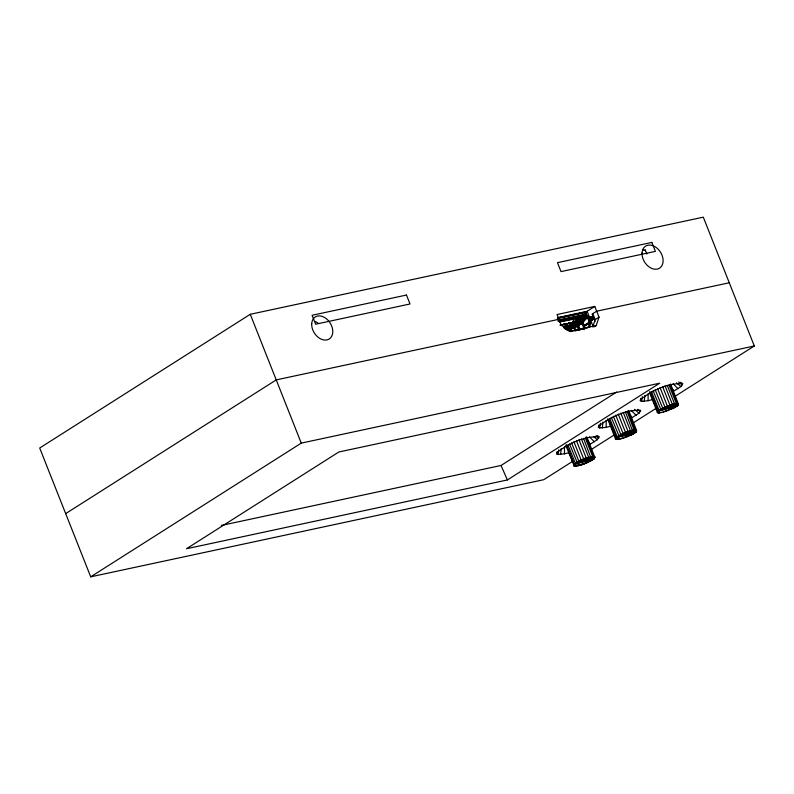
<?xml version="1.0" encoding="UTF-8"?>
<svg xmlns="http://www.w3.org/2000/svg" width="794" height="794" viewBox="0 0 794 794"><rect width="100%" height="100%" fill="white"/><g stroke="black" fill="none" stroke-linecap="round" stroke-linejoin="round"><path stroke-width="1.19" d="M588.046 441.246L590.339 444.114L597.277 439.707L599.004 436.809C584.255 436.055 568.425 443.588 556.852 452.649L556.703 453.85L557.993 454.476L564.455 453.84L564.484 446.933M629.771 414.746L632.074 417.614L639.001 413.208L640.738 410.309C625.99 409.555 610.149 417.088 598.577 426.15L598.428 427.351L599.718 427.976L606.179 427.341L606.209 420.433M671.694 388.117L673.987 390.995L680.924 386.589L682.661 383.691C667.913 382.926 652.072 390.469 640.5 399.531L640.351 400.732L641.641 401.347L648.103 400.722L648.132 393.814M568.851 330.532L577.228 325.153L575.958 321.878L560.217 325.093L576.007 321.848L576.97 325.381L569 330.453M565.824 445.374L574.102 465.83L580.086 465.224L587.272 462.594L589.535 460.947L589.525 461.542L594.17 458.575L593.366 455.627M673.153 407.848L670.9 409.486L670.801 408.95M578.975 439.707L586.28 458.148C583.927 461.274 576.365 460.877 573.744 465.205L575.074 466.068L574.102 465.83C574.906 460.619 589.198 456.61 594.676 456.739L594.418 458.039L594.676 456.739M607.638 418.815L615.509 438.903L616.094 438.824C618.715 434.824 625.851 434.596 628.094 431.599L620.789 413.148M649.452 392.266L657.323 412.354L657.908 412.275C660.529 408.275 667.665 408.047 669.908 405.049L662.603 386.599M587.729 327.604C590.984 324.746 586.746 320.2 591.679 319.754L592.8 318.007L592.473 319.684L592.731 319.257L592.562 317.411L591.421 316.568L590.349 317.163M592.731 319.257L592.8 318.007L592.245 319.863L588.711 321.143M578.35 329.917L577.427 325.957L587.232 317.411L586.508 316.558L559.492 322.017M583.302 328.676L584.096 326.036L582.895 323.009L574.658 327.644L577.427 325.957M569.05 330.413L577.208 325.193L576.007 321.848L577.208 325.193L568.266 330.661M651.497 391.809L659.189 410.677L676.647 406.399L678.344 403.918L674.513 403.739L664.816 407.034L657.71 411.153L657.482 412.582L658.702 412.959L655.755 406.816M585.109 316.578L586.3 313.541L584.612 312.201L557.249 318.066M577.188 324.746L575.799 321.788L560.524 325.272M571.531 442.794L578.975 461.503L590.815 457.612L583.58 438.397M560.633 454.466L561.189 448.63M602.368 427.966L602.914 422.13M644.281 401.347L644.837 395.501M591.996 317.074L592.523 317.62L591.143 316.578L587.53 318.156L587.232 317.411L577.159 323.813M594.299 458.346L591.48 460.49L594.299 458.346L591.58 459.855M633.414 433.792L631.339 434.983L633.394 433.296M673.153 408.434L677.927 405.238L678.304 403.63M557.993 454.476L558.718 449.801M599.718 427.976L600.453 423.301M641.641 401.347L642.366 396.672M565.149 328.766L567.174 327.485L566.777 325.868L564.008 326.463L566.777 325.868M565.318 329.163L568.355 327.227L567.958 325.619L567.075 325.808L569.844 325.212L570.241 326.82L566.191 329.401M566.35 329.788L571.422 326.572L571.025 324.954M567.392 330.423L574.489 325.917L574.092 324.299L573.208 324.488L575.978 323.892L576.384 325.51L577.307 325.014L569.129 330.254L577.307 325.014M591.093 316.935L591.659 316.995L592.245 319.863M585.367 438.089L592.661 456.54L592.523 457.324L590.815 457.612M556.703 453.85L557.14 451.548M598.428 427.351L598.865 425.048M640.351 400.732L640.788 398.429M624.015 437.732L631.419 434.655L623.905 437.484M573.893 441.692L581.198 460.133C583.262 459.835 598.19 453.255 593.019 459.508L575.809 463.845L573.744 465.205M609.693 418.369L617.375 437.236L634.833 432.958L636.49 430.189L628.729 410.587M586.19 436.908L593.753 457.294L588.791 457.672L581.406 438.943M628.233 432.313L630.605 431.112L623.221 412.384M670.047 405.754L672.419 404.563L665.035 385.834M630.555 431.579L636.252 430.963C636.907 427.678 619.161 433.852 615.4 438.417L615.668 439.132L618.119 439.479L615.509 438.903M577.228 325.153L576.474 325.371L577.139 324.915M589.605 327.555L590.766 322.572L590.121 320.836L588.84 321.054L587.659 318.076M592.721 326.92L595.192 319.595L599.023 317.163L594.775 306.424L557.021 314.523L561.269 325.262L569.764 331.197L596.195 325.54L599.023 317.163M574.102 465.83C575.61 461.949 582.548 461.909 583.719 459.091L576.414 440.64M573.854 465.691C574.032 462.426 600.016 452.52 593.019 459.508L594.17 458.575L575.561 463.785L567.879 444.918M592.721 456.828L594.438 457.513L593.942 458.714L579.302 461.82L575.332 463.617M632.629 431.063L625.394 411.838M672.369 405.029L674.443 404.503L674.513 403.739L667.208 385.288M636.093 431.38L633.294 433.931M677.927 405.238C674.662 407.957 679.733 404.196 676.816 405.724M657.908 412.275C658.534 409.059 666.414 406.925 669.997 405.317C671.526 405.029 678.939 401.913 678.046 404.93M586.3 313.541L584.612 312.201L586.051 312.757M634.337 430.775L627.171 411.54M674.443 404.503L676.151 404.215L676.289 403.431L668.985 384.991M591.996 319.982L592.344 319.476M616.094 438.824C618.576 434.854 631.399 428.968 636.619 431.092L635.756 432.154L617.623 437.296M675.108 407.382L677.798 405.466L678.344 403.918M565.12 327.952L565.705 326.225L564.286 326.533L564.554 327.188L565.963 326.88M566.767 327.594L569.03 326.225L568.772 325.57L567.363 325.868L567.621 326.533M569.03 326.225L566.638 328.418M570.688 325.868L570.429 325.212L571.839 324.915L572.097 325.57L569.834 326.939L571.422 326.572M572.097 325.57L568.167 328.895M573.754 325.212L573.496 324.557L574.906 324.25L575.164 324.905L572.901 326.284L574.489 325.917M575.164 324.905L571.233 328.24L569.814 328.537M635.567 430.735L628.004 410.349M676.151 404.215L677.381 404.186L677.58 403.402L670.275 384.951M582.131 322.9L577.675 325.729L587.232 317.411L582.012 323.039L584.176 329.669M582.27 322.811L587.232 317.411M572.891 325.471L576.196 322.036L569.923 325.818M634.992 432.79L636.113 431.787L635.001 432.273M589.525 461.542L593.237 459.101M567.521 328.637L569.06 327.505M570.588 327.972L572.137 326.85M636.113 431.787L633.453 433.564M570.132 329.292L577.278 324.617L576.176 322.017L560.217 325.093L575.789 321.858L569.695 325.689M581.823 323.714L583.55 322.592L581.337 324.061M675.079 396.295L754.3 345.986L703.295 217.169L250.259 314.295L39.7 448.014L90.705 576.831L543.741 479.705L572.931 461.165M65.674 513.619L276.233 379.899L558.907 319.297M90.705 576.831L301.263 443.121L754.3 345.986M557.626 317.62L587.113 311.288L594.775 306.424M564.127 326.761L564.891 326.274L565.288 327.882L564.107 328.14L563.71 326.523M567.194 326.106L569.844 325.212M569.467 325.669L578.171 320.3L577.407 318.434M578.151 318.652L580.225 318.831L578.171 320.3M569.755 326.235L576.196 322.036M572.911 324.557L570.142 325.143L572.911 324.557L573.308 326.165L567.224 330.036M575.739 322.821L586.041 316.409M576.196 322.85L586.27 316.449M576.434 322.959L586.508 316.558M573.01 325.411L575.213 324.379L573.328 324.786M575.65 323.754L586.726 316.717M575.213 324.379L575.978 323.892M576.861 323.317L586.935 316.915M577.03 323.555L587.103 317.153M583.997 325.57L589.158 322.285M584.066 325.808L589.237 322.523M584.096 326.036L589.267 322.761M578.002 329.967L579.67 328.914L578.757 325.828M584.096 326.265L589.267 322.979M584.047 326.473L589.217 323.188M594.279 326.751L596.195 325.54M221.347 525.439L501.044 465.473L616.71 392.018M507.376 479.953L659.745 383.184L338.839 451.994L186.471 548.753L507.376 479.953L501.044 465.473M590.647 449.91L614.625 434.685M633.384 422.775L656.32 408.205M569.129 329.996L577.258 324.954M576.98 326.8L578.836 325.649M677.798 405.466L659.437 410.746M574.806 466.058L584.86 463.597L591.599 460.341M566.33 444.66L574.251 464.5L577.357 462.872L569.487 443.896M673.233 408.106L675.267 407.014M675.228 407.243L668.27 410.002M589.605 317.471C588.175 318.215 587.927 314.176 585.664 314.593M573.586 464.966L573.695 465.453C579.024 467.15 584.731 463.269 589.605 461.205M672.449 408.473L669.213 409.903M584.741 463.359L579.938 465.195L575.7 465.651M574.925 330.671L576.275 330.522M626.635 436.978L629.106 435.946M584.821 463.527L587.292 462.505M576.94 462.594L581.317 460.401M668.369 410.25L663.288 411.699M665.719 410.935L668.449 410.429M592.066 319.615L590.498 316.766L592.562 317.411L591.699 316.617M590.925 457.404L588.791 457.672M663.407 411.937L665.948 411.342M621.474 438.248L623.211 437.98M580.464 464.55L582.409 464.49M578.012 465.741L582.201 464.282M655.159 389.685L662.93 408.712L678.284 404.781L678.265 404.196C670.99 404.176 663.099 407.481 657.621 412.245L657.73 412.721M621.116 435.261L636.252 430.963L635.756 432.154L621.116 435.261L613.345 416.245M594.001 456.788L594.656 457.89L578.975 461.503M583.828 459.359L586.419 458.684M648.103 400.722L652.837 399.511M606.179 427.341L610.914 426.14M564.455 453.84L569.189 452.64M658.196 412.811L663.566 412.086M616.223 439.132L619.628 439.171L624.134 437.891M617.514 439.102L621.593 438.487M577.486 465.353L579.789 465.046M558.42 318.017L583.669 312.608M557.954 318.325L585.327 312.459L586.309 313.948L558.212 319.972M729.269 282.773L596.661 311.198L592.066 314.116L595.043 321.63M558.182 320.627L586.27 314.603M558.053 321.233L586.141 315.208M558.996 321.51L585.912 315.744M559.859 321.699L585.605 316.171M576.613 319.337L578.508 318.94M575.67 319.545L578.876 319.119M576.047 319.724L579.957 318.999M567.174 327.485L568.355 327.227M570.906 331.435L580.285 329.47M582.071 329.044L587.669 327.843M578.29 329.947L583.888 328.756M662.93 408.712L677.57 405.605L678.066 404.404L677.381 404.186M575.789 321.858L560.385 325.183M657.323 412.354L661.442 412.622M617.663 439.33L619.439 439.032M576.414 319.803L577.278 319.456L573.07 322.136M576.454 325.083L577.069 325.034M658.434 412.949L659.695 412.91M574.568 465.919L575.858 465.889M590.944 457.126L594.438 457.513M576.474 325.371L576.97 325.381M616.888 439.509L616.382 439.37M569.278 331.376L571.462 331.485M586.26 313.233L585.089 313.104L584.98 312.568L586.26 313.233L584.87 312.35M658.395 411.6L649.949 391.551M616.581 438.149L608.601 419.262M636.451 430.745C629.176 430.735 621.285 434.03 615.807 438.804L615.916 439.271M660.975 409.764L653.115 390.787M619.161 436.313L611.301 417.336M577.834 325.699L579.68 329.361M574.251 464.5L574.39 465.84M680.766 382.321L682.661 383.691M597.118 435.449L599.004 436.809M678.751 382.023L682.503 384.892M637.771 409.367L640.589 411.51M596.036 435.866L598.855 438.01M676.438 382.777L680.924 386.589M634.525 409.396L639.001 413.208M593.684 436.66L597.277 439.707M574.499 328.369L575.134 329.202M673.114 383.75L678.016 388.673M631.2 410.369L636.103 415.292M589.466 436.869L594.369 441.792M665.183 407.659L657.521 388.584M623.369 434.209L615.707 415.133M645.095 249.524L646.862 254.001M670.543 384.028L678.413 404.116M660.042 387.532L667.605 406.647M650.276 392.98L651.646 396.434M652.559 398.747L654.842 404.513M592.83 313.63L595.192 319.595M589.863 317.005L591.044 319.982M587.113 311.288L593.257 326.8M589.227 317.263L590.408 320.25M588.642 317.54L589.823 320.518M588.106 317.808L589.287 320.796M618.228 414.081L625.791 433.206M576.633 321.272L575.928 319.486L575.432 319.684L576.136 321.481M573.516 320.905L574.012 322.811L573.298 321.014M572.901 321.183L573.615 322.969M574.221 326.9L575.759 330.8M608.929 420.681L613.484 432.214M614.397 434.526L615.767 437.98M586.915 437.137L594.785 457.225M585.347 457.443L586.26 459.746M568.484 450.694L573.05 462.227M250.259 314.295L301.263 443.121M583.302 323.118L584.533 326.344M579.67 328.914L579.938 330.096M636.53 430.467L636.619 431.092M594.716 457.026L594.805 457.642M592.8 318.007L592.84 318.801M592.761 318.215L592.8 319.039M642.803 249.971A13.041 9.369 57.6 0 1 645.542 250.676M315.208 321.501A13.041 9.369 57.6 0 1 317.918 322.979M406.468 295.04L312.082 315.278L315.625 324.22L410.012 303.983L406.468 295.04M651.864 242.428L557.477 262.665L561.021 271.608L655.407 251.37L651.864 242.428M642.038 252.949A13.041 9.369 57.6 0 0 657.293 269.087A13.041 9.369 57.6 0 0 658.385 249.445A13.041 9.369 57.6 0 0 642.038 252.949M311.705 323.773A13.041 9.369 57.6 0 0 326.959 339.911A13.041 9.369 57.6 0 0 328.051 320.27A13.041 9.369 57.6 0 0 311.705 323.773"/></g></svg>
